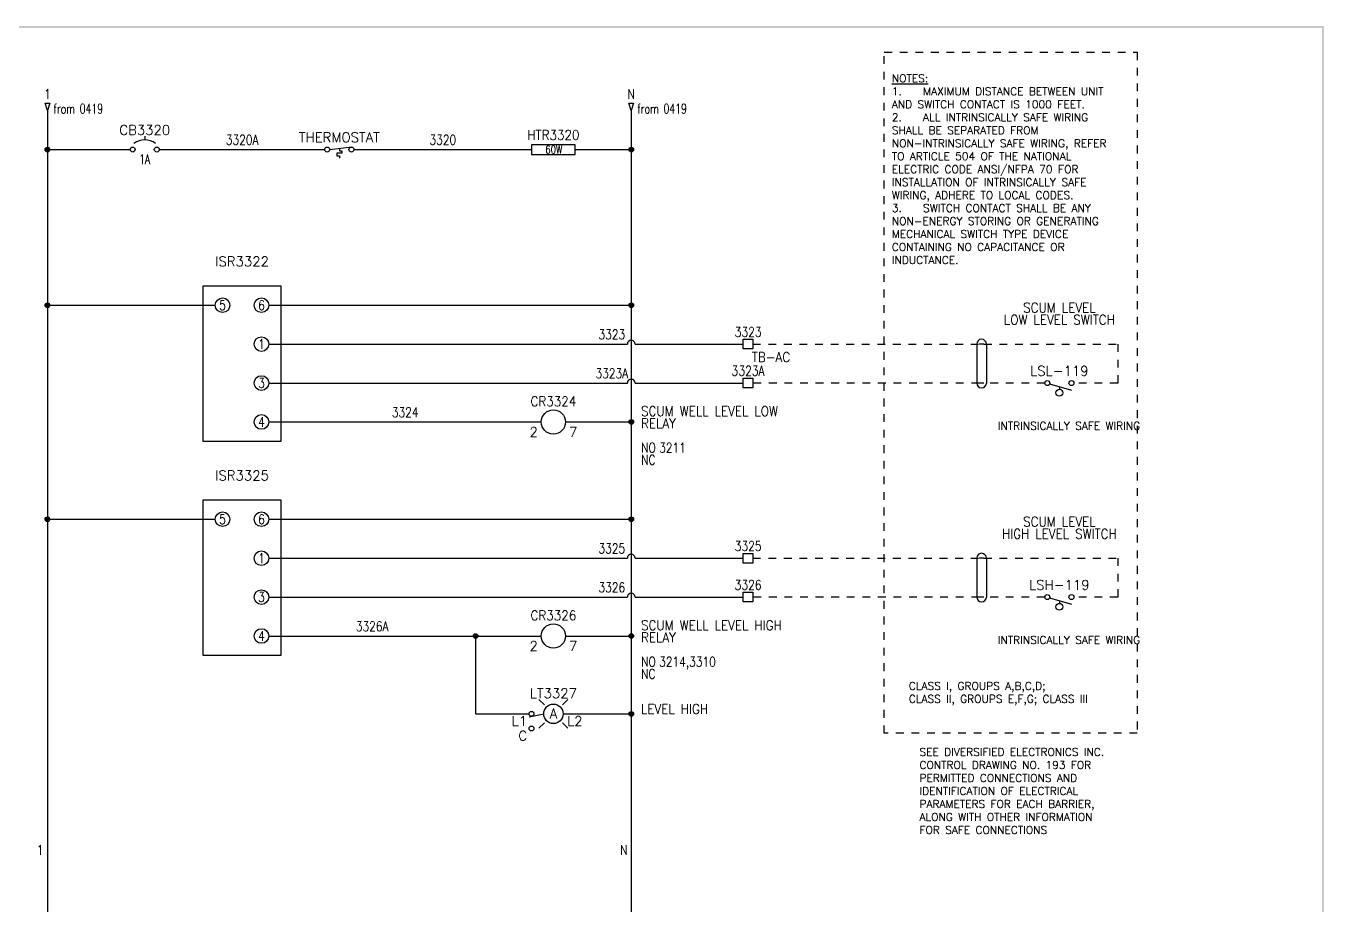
# Model space of a CAD drawing. Header units: inches. Extents: x 0 to 33.9, y 0 to 22.6.
# Drawn here: x 17.22 to 33.9, y 11.29 to 22.59 of the extents above; entities that cross this region are included whole.
import ezdxf
from ezdxf.enums import TextEntityAlignment as Align

# ---------------------------------------------------------------- set-up
doc = ezdxf.new("R2010")
doc.units = ezdxf.units.IN
doc.header["$LTSCALE"] = 0.5
doc.header["$MEASUREMENT"] = 0
doc.linetypes.add('HIDDEN2', pattern=[0.1875, 0.125, -0.0625])
for name, color, linetype in [('DESC', 150, 'Continuous'), ('LINK', 9, 'Continuous'), ('MISC', 7, 'Continuous'), ('SYMS', 7, 'Continuous'), ('TAGFIXED', 7, 'Continuous'), ('TAGS', 150, 'Continuous'), ('TERMS', 123, 'Continuous'), ('WIRENO', 72, 'Continuous'), ('WIREREF', 52, 'Continuous'), ('WIREREF_DEST', 52, 'Continuous'), ('WIRES', 7, 'Continuous'), ('XREF', 7, 'Continuous')]:
    doc.layers.add(name, color=color, linetype=linetype)
doc.styles.get("Standard").update_dxf_attribs({"font": 'romans.shx'})
doc.styles.add('WD', font='romans.shx')

# ---------------------------------------------------------------- blocks, each defined once
blk = doc.blocks.new('S&L Title Block V2')
at = {"color": 2}
for points in [[(0, 22.587), (0.025, 22.562), (33.9, 22.587), (33.875, 22.562)], [(33.9, 22.587), (33.875, 22.562), (33.9, 0.012), (33.875, 0.012)]]:
    blk.add_trace(points, dxfattribs=at)
for tag, height, p in [('TITLE#1', 0.15, (31.11, 1.739)), ('TITLE#2', 0.1, (31.129, 1.58))]:
    blk.add_attdef(tag, text='', height=height).set_placement(p, align=Align.CENTER)
for tag, p, height in [('DRAWNBY', (28.968, 0.735), 0.1), ('SCALE', (30.644, 0.731), 0.1), ('CHKBY', (28.975, 0.429), 0.1), ('DATE', (30.653, 0.449), 0.1), ('SH#', (32.993, 0.197), 0.125)]:
    blk.add_attdef(tag, p, '', height=height)
blk.add_attdef('JOB#', text='', height=0.125).set_placement((32.83, 0.195), align=Align.RIGHT)
at = {"flags": 9}
blk.add_attdef('WD_TB', (0, 0), '', height=0.1, dxfattribs=at)
blk = doc.blocks.new('WDDOT')
for radius in [0.03, 0.0187, 0.00929]:
    blk.add_circle((0, 0), radius)
blk = doc.blocks.new('HRE1HT')
for p, q in [((-0.281, 0.062), (-0.281, -0.062)), ((0.281, 0.062), (-0.281, 0.062)), ((0.281, -0.062), (0.281, 0.062)), ((-0.281, -0.062), (0.281, -0.062))]:
    blk.add_line(p, q)
at = {"style": 'WD'}
for tag, width, p in [('INST', 0.7, (0, 0.464)), ('LOC', 0.7, (0, 0.294)), ('TAG1', 0.9, (0, 0.125)), ('DESC1', 0.9, (0, -0.374)), ('DESC2', 0.9, (0, -0.53))]:
    blk.add_attdef(tag, text='', height=0.125, dxfattribs=dict(at, width=width)).set_placement(p, align=Align.CENTER)
for tag, p, height, flags in [('X4TERM01', (-0.281, 0), 0.0125, 1), ('FAMILY', (0.205, 0.152), 0.01, 9), ('X1TERM02', (0.281, 0), 0.0125, 1)]:
    blk.add_attdef(tag, p, '', height=height, dxfattribs=dict(at, flags=flags))
at = {"style": 'WD', "width": 0.8}
for tag, p in [('RATING1', (0.006, 0)), ('RATING2', (0.006, -0.156))]:
    blk.add_attdef(tag, text='', height=0.1, dxfattribs=at).set_placement(p, align=Align.MIDDLE)
at = {"style": 'WD', "flags": 9}
for tag, p in [('ASSYCODE', (0.219, 0.062)), ('MFG', (0.228, 0.089)), ('CAT', (0.23, 0.108))]:
    blk.add_attdef(tag, text='', height=0.01, dxfattribs=at).set_placement(p, align=Align.CENTER)
at = {"style": 'WD', "flags": 8}
blk.add_attdef('TERM01', text='', height=0.125, dxfattribs=at).set_placement((-0.375, -0.031), align=Align.TOP_RIGHT)
blk.add_attdef('TERM02', text='', height=0.125, dxfattribs=at).set_placement((0.375, -0.031), align=Align.TOP_LEFT)
blk = doc.blocks.new('HA1D2')
blk.add_lwpolyline([(0, 0.094), (0.031, 0.094), (0, 0), (-0.031, 0.094), (0, 0.094)])
at = {"style": 'WD', "width": 0.8, "flags": 8}
blk.add_attdef('WIRENO', text='', height=0.125, dxfattribs=at).set_placement((0, 0.15), align=Align.CENTER)
at = {"style": 'WD', "flags": 1}
for tag, p in [('X8TERM01', (0, 0)), ('SIGCODE', (0.026, 0.066))]:
    blk.add_attdef(tag, p, '', height=0.01, dxfattribs=at)
at = {"style": 'WD', "width": 0.7}
for tag, p in [('XREF', (0.077, -0.037)), ('DESC1', (0.077, -0.206))]:
    blk.add_attdef(tag, p, '', height=0.125, dxfattribs=at)
blk = doc.blocks.new('WD_WNV')
at = {"linetype": 'Continuous', "style": 'WD', "width": 0.8}
blk.add_attdef('WIRENO', text='', height=0.125, dxfattribs=at).set_placement((-0.05, 0), align=Align.MIDDLE_RIGHT)
at = {"style": 'WD', "flags": 1}
for tag, p in [('W01USER', (-0.062, 0.094)), ('W02USER', (-0.062, 0.086)), ('W03USER', (-0.062, 0.078)), ('W04USER', (-0.062, 0.07)), ('W05USER', (-0.062, 0.062)), ('W06USER', (-0.062, 0.055)), ('W07USER', (-0.062, 0.047)), ('W08USER', (-0.062, 0.039)), ('W09USER', (-0.062, 0.031)), ('W10USER', (-0.062, 0.023))]:
    blk.add_attdef(tag, text='', height=0.005, dxfattribs=at).set_placement(p, align=Align.CENTER)
blk = doc.blocks.new('HTS12')
at = {"linetype": 'Continuous'}
blk.add_line((-0.123, 0.002), (0.159, 0.033), dxfattribs=at)
for p, q in [((0, 0.015), (0, -0.017)), ((0.031, -0.048), (-0.031, -0.048)), ((-0.031, -0.048), (-0.031, -0.079)), ((-0.031, -0.079), (0, -0.079)), ((0, -0.017), (0.031, -0.017)), ((0, -0.079), (0, -0.111)), ((0.031, -0.017), (0.031, -0.048))]:
    blk.add_line(p, q)
for centre in [(-0.155, 0), (0.155, 0)]:
    blk.add_circle(centre, 0.0322)
at = {"style": 'WD', "width": 0.7}
for tag, p in [('INST', (0, 0.732)), ('LOC', (0, 0.562)), ('DESC1', (0, 0.406)), ('DESC2', (0, 0.25)), ('XREF', (0, -0.314))]:
    blk.add_attdef(tag, text='', height=0.125, dxfattribs=at).set_placement(p, align=Align.CENTER)
at = {"style": 'WD'}
blk.add_attdef('TAG1', text='', height=0.125, dxfattribs=at).set_placement((0, 0.094), align=Align.CENTER)
for tag, p, height, flags in [('X4TERM01', (-0.188, 0), 0.0125, 1), ('FAMILY', (0.038, 0.037), 0.01, 9), ('CONTACT', (0.038, 0.02), 0.01, 1), ('X1TERM02', (0.188, 0), 0.0125, 1)]:
    blk.add_attdef(tag, p, '', height=height, dxfattribs=dict(at, flags=flags))
for tag, p in [('X2LINK', (0, 0.078)), ('X8LINK', (0, -0.141))]:
    blk.add_attdef(tag, p, '', height=0.01, dxfattribs=at)
at = {"linetype": 'Continuous', "style": 'WD', "flags": 9}
for tag, p in [('CAT', (0.063, -0.007)), ('ASSYCODE', (0.062, -0.047)), ('MFG', (0.063, -0.027))]:
    blk.add_attdef(tag, text='', height=0.01, dxfattribs=at).set_placement(p, align=Align.CENTER)
at = {"linetype": 'Continuous', "style": 'WD', "flags": 8}
blk.add_attdef('TERM01', text='', height=0.125, dxfattribs=at).set_placement((-0.25, -0.016), align=Align.TOP_RIGHT)
blk.add_attdef('TERM02', text='', height=0.125, dxfattribs=at).set_placement((0.25, -0.016), align=Align.TOP_LEFT)
at = {"style": 'WD', "width": 0.7}
for tag, p in [('RATING1', (0.275, -0.299)), ('WDTAGALT', (0.281, -0.466))]:
    blk.add_attdef(tag, p, '', height=0.125, dxfattribs=at)
blk = doc.blocks.new('WD_WNH')
at = {"linetype": 'Continuous', "style": 'WD', "width": 0.8}
blk.add_attdef('WIRENO', text='', height=0.125, dxfattribs=at).set_placement((0, 0.062), align=Align.CENTER)
at = {"style": 'WD', "flags": 1}
for tag, p in [('W01USER', (0, 0.078)), ('W02USER', (0, 0.07)), ('W03USER', (0, 0.062)), ('W04USER', (0, 0.055)), ('W05USER', (0, 0.047)), ('W06USER', (0, 0.039)), ('W07USER', (0, 0.031)), ('W08USER', (0, 0.023)), ('W09USER', (0, 0.016)), ('W10USER', (0, 0.008))]:
    blk.add_attdef(tag, text='', height=0.005, dxfattribs=at).set_placement(p, align=Align.CENTER)
blk = doc.blocks.new('HCB1')
blk.add_line((0, 0.173), (0, 0.126))
for centre in [(-0.155, 0), (0.155, 0)]:
    blk.add_circle(centre, 0.0322)
blk.add_arc((0, -0.109), 0.234, 53.1301, 126.8699)
at = {"style": 'WD', "width": 0.7}
for tag, p in [('INST', (0, 0.826)), ('LOC', (0, 0.656)), ('DESC1', (0, 0.5)), ('DESC2', (0, 0.344)), ('RATING1', (0, -0.188)), ('XREF', (0, -0.344))]:
    blk.add_attdef(tag, text='', height=0.125, dxfattribs=at).set_placement(p, align=Align.CENTER)
at = {"style": 'WD'}
blk.add_attdef('TAG1', text='', height=0.125, dxfattribs=at).set_placement((0, 0.188), align=Align.CENTER)
for tag, p in [('X2LINK', (0, 0.219)), ('X8LINK', (0, 0))]:
    blk.add_attdef(tag, p, '', height=0.01, dxfattribs=at)
for tag, p, height, flags in [('X4TERM01', (-0.188, 0), 0.0125, 1), ('X1TERM02', (0.188, 0), 0.0125, 1), ('FAMILY', (0.205, 0.152), 0.01, 9), ('CONTACT', (0.205, 0.133), 0.01, 9)]:
    blk.add_attdef(tag, p, '', height=height, dxfattribs=dict(at, flags=flags))
at = {"linetype": 'Continuous', "style": 'WD', "flags": 9}
for tag, p in [('ASSYCODE', (0.219, 0.062)), ('MFG', (0.228, 0.089)), ('CAT', (0.23, 0.108))]:
    blk.add_attdef(tag, text='', height=0.01, dxfattribs=at).set_placement(p, align=Align.CENTER)
at = {"linetype": 'Continuous', "style": 'WD', "flags": 8}
blk.add_attdef('TERM01', text='', height=0.125, dxfattribs=at).set_placement((-0.25, -0.031), align=Align.TOP_RIGHT)
blk.add_attdef('TERM02', text='', height=0.125, dxfattribs=at).set_placement((0.25, -0.031), align=Align.TOP_LEFT)
blk = doc.blocks.new('HT0W01')
for p, q in [((-0.062, 0.062), (0.062, 0.062)), ((-0.062, -0.062), (-0.062, 0.062)), ((0.062, 0.062), (0.062, -0.062)), ((0.062, -0.062), (-0.062, -0.062))]:
    blk.add_line(p, q)
at = {"style": 'WD'}
for tag, p, width in [('INST', (0.062, 0.42), 0.7), ('LOC', (0.062, 0.25), 0.7), ('DESC1', (0.05, -0.385), 0.8)]:
    blk.add_attdef(tag, p, '', height=0.125, dxfattribs=dict(at, width=width))
at = {"linetype": 'Continuous', "style": 'WD', "width": 0.8, "flags": 8}
blk.add_attdef('WIRENO', text='', height=0.125, dxfattribs=at).set_placement((0, 0.094), align=Align.CENTER)
at = {"style": 'WD', "flags": 1}
for tag, p, height in [('X4TERM01', (-0.062, 0), 0.0125), ('X4TERMDESC01', (-0.055, -0.023), 0.025), ('X2TERMDESC01', (-0.006, 0.029), 0.025), ('STRIPSEQ', (0, 0), 0.00125), ('X2TERM01', (0, 0.062), 0.0125), ('X1TERMDESC01', (0.039, 0.007), 0.025), ('X1TERM01', (0.062, 0), 0.0125), ('LINKTERM', (0, -0.002), 0.00125), ('X8TERM01', (0, -0.062), 0.0125), ('X8TERMDESC01', (0, -0.054), 0.025)]:
    blk.add_attdef(tag, p, '', height=height, dxfattribs=at)
at = {"linetype": 'Continuous', "style": 'WD'}
for tag, p, height, width, flags in [('TAGSTRIP', (0.05, -0.229), 0.125, 0.9, 8), ('CAT', (0.213, -0.406), 0.109, 0.8, 1), ('DESC2', (0.05, -0.541), 0.125, 0.8, 8), ('DESC3', (0.05, -0.698), 0.125, 0.8, 8)]:
    blk.add_attdef(tag, p, '', height=height, dxfattribs=dict(at, width=width, flags=flags))
at = {"linetype": 'Continuous', "style": 'WD', "width": 0.8, "flags": 1}
blk.add_attdef('MFG', text='', height=0.109, dxfattribs=at).set_placement((0.088, -0.406), align=Align.RIGHT)
at = {"style": 'WD', "width": 0.7, "flags": 1}
blk.add_attdef('ASSYCODE', (0.062, -0.281), '', height=0.01, dxfattribs=at)
blk = doc.blocks.new('HCR1')
blk.add_circle((0, 0), 0.156)
at = {"style": 'WD'}
for tag, width, p in [('INST', 0.7, (0.006, 0.528)), ('LOC', 0.7, (0.006, 0.359)), ('TAG1', 0.9, (0, 0.202))]:
    blk.add_attdef(tag, text='', height=0.125, dxfattribs=dict(at, width=width)).set_placement(p, align=Align.CENTER)
at = {"style": 'WD', "flags": 9}
blk.add_attdef('FAMILY', text='', height=0.01, dxfattribs=at).set_placement((-0.005, 0.17), align=Align.CENTER)
at = {"style": 'WD'}
for tag, p, width in [('DESC1', (1.126, 0.076), 0.9), ('DESC2', (1.126, -0.081), 0.9), ('DESC3', (1.126, -0.237), 0.9), ('XREFNO', (1.359, -0.393), 0.8), ('XREFNC', (1.359, -0.549), 0.8)]:
    blk.add_attdef(tag, p, '', height=0.125, dxfattribs=dict(at, width=width))
at = {"style": 'WD', "flags": 1}
for tag, p in [('X4TERM01', (-0.156, 0)), ('X1TERM02', (0.156, 0))]:
    blk.add_attdef(tag, p, '', height=0.0125, dxfattribs=at)
at = {"linetype": 'Continuous', "style": 'WD', "flags": 9}
blk.add_attdef('ASSYCODE', text='', height=0.01, dxfattribs=at).set_placement((0, 0.125), align=Align.CENTER)
at = {"linetype": 'Continuous', "style": 'WD', "flags": 1}
for tag, p in [('MFG', (0, 0.14)), ('CAT', (0, 0.159))]:
    blk.add_attdef(tag, text='', height=0.01, dxfattribs=at).set_placement(p, align=Align.MIDDLE)
at = {"linetype": 'Continuous', "style": 'WD'}
blk.add_attdef('TERM01', text='', height=0.125, dxfattribs=at).set_placement((-0.2, -0.066), align=Align.TOP_RIGHT)
blk.add_attdef('TERM02', text='', height=0.125, dxfattribs=at).set_placement((0.2, -0.066), align=Align.TOP_LEFT)
at = {"style": 'WD', "width": 0.8, "flags": 8}
for tag, p in [('NO', (1.126, -0.393)), ('NC', (1.126, -0.549))]:
    blk.add_attdef(tag, p, '', height=0.125, dxfattribs=at)
blk = doc.blocks.new('HLT1AP')
for p, q in [((-0.115, 0.115), (-0.186, 0.186)), ((0.115, 0.115), (0.186, 0.186)), ((-0.125, -0.003), (-0.31, -0.043)), ((-0.115, -0.115), (-0.186, -0.186)), ((0.115, -0.115), (0.186, -0.186))]:
    blk.add_line(p, q)
for centre, radius in [((-0.281, 0), 0.0312), ((0, 0), 0.125), ((-0.281, -0.188), 0.0312)]:
    blk.add_circle(centre, radius)
at = {"style": 'WD', "width": 0.7}
for tag, p in [('INST', (0.006, 0.528)), ('LOC', (0.006, 0.359))]:
    blk.add_attdef(tag, text='', height=0.125, dxfattribs=at).set_placement(p, align=Align.CENTER)
at = {"style": 'WD'}
for tag, p in [('TAG1', (0, 0.202)), ('COLOR', (0, -0.058))]:
    blk.add_attdef(tag, text='', height=0.125, dxfattribs=at).set_placement(p, align=Align.CENTER)
at = {"style": 'WD', "flags": 9}
blk.add_attdef('FAMILY', text='', height=0.01, dxfattribs=at).set_placement((-0.005, 0.161), align=Align.CENTER)
at = {"style": 'WD', "flags": 1}
for tag, p in [('X4TERM01', (-0.312, 0)), ('X1TERM02', (0.125, 0)), ('X4TERM03', (-0.312, -0.188))]:
    blk.add_attdef(tag, p, '', height=0.0125, dxfattribs=at)
at = {"linetype": 'Continuous', "style": 'WD', "flags": 9}
blk.add_attdef('ASSYCODE', text='', height=0.01, dxfattribs=at).set_placement((0.001, 0.1), align=Align.CENTER)
at = {"linetype": 'Continuous', "style": 'WD', "flags": 1}
for tag, p in [('MFG', (0, 0.121)), ('CAT', (0, 0.14))]:
    blk.add_attdef(tag, text='', height=0.01, dxfattribs=at).set_placement(p, align=Align.MIDDLE)
at = {"style": 'WD'}
for tag, p, width in [('DESC1', (1.125, 0), 0.9), ('WDTAGALT', (1.125, -0.312), 0.7)]:
    blk.add_attdef(tag, p, '', height=0.125, dxfattribs=dict(at, width=width))
at = {"linetype": 'Continuous', "style": 'WD', "flags": 8}
for tag, p in [('TERM01', (-0.338, -0.031)), ('TERM03', (-0.338, -0.219))]:
    blk.add_attdef(tag, text='', height=0.125, dxfattribs=at).set_placement(p, align=Align.TOP_RIGHT)
blk.add_attdef('TERM02', text='', height=0.125, dxfattribs=at).set_placement((0.175, -0.031), align=Align.TOP_LEFT)
at = {"style": 'WD', "width": 0.9}
blk.add_attdef('DESC2', text='', height=0.125, dxfattribs=at).set_placement((1.125, -0.031), align=Align.TOP_LEFT)
blk = doc.blocks.new('HDV1_ISO-120-AFN')
blk.add_lwpolyline([(-0.25, 0.25), (0.75, 0.25), (0.75, -1.75), (-0.25, -1.75)], close=True)
for centre in [(0, 0), (0.5, 0), (0.5, -0.5), (0.5, -1), (0.5, -1.5)]:
    blk.add_circle(centre, 0.0938)
at = {"style": 'WD', "width": 0.7}
for tag, p in [('DESC1', (0.25, 1.25)), ('DESC2', (0.25, 1)), ('DESC3', (0.25, 0.75)), ('XREF', (0.25, -1.75)), ('INST', (0.25, -2)), ('LOC', (0.25, -2.25))]:
    blk.add_attdef(tag, text='', height=0.125, dxfattribs=at).set_placement(p, align=Align.CENTER)
at = {"style": 'WD'}
blk.add_attdef('TAG1', text='', height=0.125, dxfattribs=at).set_placement((0.25, 0.5), align=Align.CENTER)
at = {"style": 'WD', "width": 0.8}
for tag, p in [('TERM01', (0, 0)), ('TERM02', (0.5, 0)), ('X4TERMDESC01', (0.301, -0.162)), ('X1TERMDESC02', (0.815, -0.162)), ('TERM03', (0.5, -0.5)), ('X1TERMDESC03', (0.815, -0.662)), ('TERM04', (0.5, -1)), ('X1TERMDESC04', (0.818, -1.162)), ('TERM05', (0.5, -1.5)), ('X1TERMDESC05', (0.815, -1.662))]:
    blk.add_attdef(tag, text='', height=0.125, dxfattribs=at).set_placement(p, align=Align.MIDDLE)
at = {"style": 'WD'}
for tag, p, flags in [('X4TERM01', (-0.094, 0), 1), ('X1TERM02', (0.594, 0), 1), ('X1TERM03', (0.594, -0.5), 1), ('FAMILY', (0.25, -1), 9), ('X1TERM04', (0.594, -1), 1), ('X1TERM05', (0.594, -1.5), 1)]:
    blk.add_attdef(tag, p, '', height=0.01, dxfattribs=dict(at, flags=flags))
at = {"style": 'WD', "flags": 9}
for tag, p in [('CAT', (0.25, -0.25)), ('MFG', (0.25, -0.5)), ('ASSYCODE', (0.25, -0.75))]:
    blk.add_attdef(tag, text='', height=0.01, dxfattribs=at).set_placement(p, align=Align.CENTER)
blk = doc.blocks.new('HFL11')
at = {"linetype": 'Continuous'}
blk.add_line((-0.125, -0.01), (0.157, -0.091), dxfattribs=at)
blk.add_line((0, -0.046), (0, -0.08))
for centre, radius in [((-0.155, 0), 0.0322), ((0.155, 0), 0.0322), ((0, -0.125), 0.0442)]:
    blk.add_circle(centre, radius)
at = {"style": 'WD', "width": 0.7}
for tag, p in [('INST', (0, 0.732)), ('LOC', (0, 0.562)), ('DESC1', (0, 0.406)), ('DESC2', (0, 0.25)), ('XREF', (0, -0.332)), ('WDTAGALT', (0, -0.5))]:
    blk.add_attdef(tag, text='', height=0.125, dxfattribs=at).set_placement(p, align=Align.CENTER)
at = {"style": 'WD'}
blk.add_attdef('TAG1', text='', height=0.125, dxfattribs=at).set_placement((0, 0.094), align=Align.CENTER)
for tag, p, height, flags in [('X4TERM01', (-0.188, 0), 0.0125, 1), ('FAMILY', (0.038, 0.037), 0.01, 9), ('CONTACT', (0.038, 0.02), 0.01, 1), ('X1TERM02', (0.188, 0), 0.0125, 1)]:
    blk.add_attdef(tag, p, '', height=height, dxfattribs=dict(at, flags=flags))
for tag, p in [('X2LINK', (0, 0.031)), ('X8LINK', (0, -0.219))]:
    blk.add_attdef(tag, p, '', height=0.01, dxfattribs=at)
at = {"linetype": 'Continuous', "style": 'WD', "flags": 9}
for tag, p in [('CAT', (0.063, -0.007)), ('ASSYCODE', (0.063, -0.049)), ('MFG', (0.063, -0.027))]:
    blk.add_attdef(tag, text='', height=0.01, dxfattribs=at).set_placement(p, align=Align.CENTER)
at = {"linetype": 'Continuous', "style": 'WD', "flags": 8}
blk.add_attdef('TERM01', text='', height=0.125, dxfattribs=at).set_placement((-0.25, -0.031), align=Align.TOP_RIGHT)
blk.add_attdef('TERM02', text='', height=0.125, dxfattribs=at).set_placement((0.25, -0.031), align=Align.TOP_LEFT)
at = {"style": 'WD', "width": 0.7}
blk.add_attdef('RATING1', (0.249, -0.306), '', height=0.125, dxfattribs=at)
blk = doc.blocks.new('HW01_1')
blk.add_line((0.031, 0), (-0.031, 0))
blk.add_arc((0, 0), 0.0625, 360, 180)
at = {"style": 'WD', "width": 0.7, "flags": 1}
for tag, p in [('INST', (0, 0.396)), ('LOC', (0, 0.227))]:
    blk.add_attdef(tag, text='', height=0.125, dxfattribs=at).set_placement(p, align=Align.CENTER)
at = {"style": 'WD', "width": 0.8}
blk.add_attdef('TAG1', text='', height=0.125, dxfattribs=at).set_placement((-0.031, 0.062), align=Align.RIGHT)
at = {"style": 'WD', "width": 0.7, "flags": 1}
for tag, p in [('X2TERMDESC02', (0.016, 0.109)), ('XREF', (0.078, -0.3)), ('DESC1', (0.078, -0.459)), ('DESC2', (0.078, -0.621))]:
    blk.add_attdef(tag, p, '', height=0.125, dxfattribs=at)
at = {"style": 'WD', "width": 0.8}
blk.add_attdef('RATING1', (0.094, 0.062), '', height=0.125, dxfattribs=at)
at = {"style": 'WD'}
for tag, p in [('X8LINKL', (-0.062, 0)), ('X8LINKR', (0.062, 0))]:
    blk.add_attdef(tag, p, '', height=0.01, dxfattribs=at)
at = {"style": 'WD', "flags": 1}
for tag, p, height in [('X4TERM01', (-0.031, 0), 0.0125), ('X2TERM02', (0, 0.062), 0.0125), ('X1TERM01', (0.031, 0), 0.0125), ('WD_NOTJUMPERED', (0.097, 0.062), 0.01)]:
    blk.add_attdef(tag, p, '', height=height, dxfattribs=at)
at = {"linetype": 'Continuous', "style": 'WD', "flags": 9}
blk.add_attdef('ASSYCODE', text='', height=0.01, dxfattribs=at).set_placement((0.029, 0.042), align=Align.CENTER)
at = {"style": 'WD', "flags": 9}
blk.add_attdef('FAMILY', text='', height=0.01, dxfattribs=at).set_placement((0.023, 0.118), align=Align.CENTER)
at = {"style": 'WD', "width": 0.8, "flags": 1}
blk.add_attdef('MFG', text='', height=0.0938, dxfattribs=at).set_placement((-0.125, -0.031), align=Align.TOP_RIGHT)
blk.add_attdef('CAT', text='', height=0.0938, dxfattribs=at).set_placement((0.031, -0.031), align=Align.TOP_LEFT)
blk = doc.blocks.new('HW02_1')
blk.add_line((0.031, 0), (-0.031, 0))
blk.add_arc((0, 0), 0.0625, 180, 0)
at = {"style": 'WD', "width": 0.7, "flags": 1}
for tag, p in [('INST', (0, 0.349)), ('LOC', (0, 0.18))]:
    blk.add_attdef(tag, text='', height=0.125, dxfattribs=at).set_placement(p, align=Align.CENTER)
at = {"style": 'WD', "width": 0.8}
blk.add_attdef('TAG2', text='', height=0.125, dxfattribs=at).set_placement((-0.031, 0.031), align=Align.RIGHT)
at = {"style": 'WD'}
for tag, p in [('X2LINKL', (-0.063, 0)), ('X2LINKR', (0.062, 0))]:
    blk.add_attdef(tag, p, '', height=0.01, dxfattribs=at)
at = {"style": 'WD', "flags": 1}
for tag, p, height in [('X4TERM01', (-0.031, 0), 0.0125), ('X1TERM01', (0.031, 0), 0.0125), ('X8TERM02', (0, -0.063), 0.0125), ('WD_NOTJUMPERED', (0.097, -0.063), 0.01)]:
    blk.add_attdef(tag, p, '', height=height, dxfattribs=at)
at = {"style": 'WD', "flags": 9}
blk.add_attdef('FAMILY', text='', height=0.01, dxfattribs=at).set_placement((0.023, 0.118), align=Align.CENTER)
at = {"style": 'WD'}
for tag, p, width in [('RATING1', (0.094, 0.031), 0.8), ('X8TERMDESC02', (0.016, -0.204), 0.7)]:
    blk.add_attdef(tag, p, '', height=0.125, dxfattribs=dict(at, width=width))
at = {"style": 'WD', "width": 0.7, "flags": 1}
for tag, p in [('XREF', (0.016, -0.363)), ('DESC1', (0.016, -0.521)), ('DESC2', (0.016, -0.684))]:
    blk.add_attdef(tag, p, '', height=0.125, dxfattribs=at)

msp = doc.modelspace()

# ---------------------------------------------------------------- linework, layer by layer
at = {"linetype": 'HIDDEN2'}
msp.add_lwpolyline([(28.25, 22.25), (31.5, 22.25), (31.5, 13.5), (28.25, 13.5)], close=True, dxfattribs=at)
at = {"layer": 'LINK'}
for points in [[(29.438, 18.5), (29.438, 18)], [(29.562, 18.5), (29.562, 18)], [(29.438, 15.75), (29.438, 15.25)], [(29.562, 15.75), (29.562, 15.25)]]:
    msp.add_lwpolyline(points, dxfattribs=at)
at = {"layer": 'WIRES'}
for p, q in [((17.5, 21.5), (17.5, 2.5)), ((25, 21.5), (25, 2.5)), ((17.5, 21), (18.562, 21)), ((18.938, 21), (21.062, 21)), ((21.438, 21), (23.719, 21)), ((24.281, 21), (25, 21)), ((17.5, 19), (19.656, 19)), ((20.344, 19), (25, 19)), ((20.344, 18.5), (24.95, 18.5)), ((25.05, 18.5), (26.438, 18.5)), ((20.344, 18), (24.95, 18)), ((25.05, 18), (26.438, 18)), ((20.344, 17.5), (23.844, 17.5)), ((24.156, 17.5), (25, 17.5)), ((17.5, 16.25), (19.656, 16.25)), ((20.344, 16.25), (25, 16.25)), ((20.344, 15.75), (24.95, 15.75)), ((25.05, 15.75), (26.438, 15.75)), ((20.344, 15.25), (24.95, 15.25)), ((25.05, 15.25), (26.438, 15.25)), ((20.344, 14.75), (23, 14.75)), ((23, 14.75), (23.844, 14.75)), ((23, 14.75), (23, 13.75)), ((24.156, 14.75), (25, 14.75)), ((23, 13.75), (23.688, 13.75)), ((24.125, 13.75), (25, 13.75))]:
    msp.add_line(p, q, dxfattribs=at)
at = {"layer": 'WIRES', "linetype": 'HIDDEN2'}
for p, q in [((26.562, 18.5), (29.469, 18.5)), ((29.531, 18.5), (31.25, 18.5)), ((31.25, 18.5), (31.25, 18)), ((29.469, 18), (26.562, 18)), ((30.312, 18), (29.531, 18)), ((31.25, 18), (30.688, 18)), ((26.562, 15.75), (29.469, 15.75)), ((29.531, 15.75), (31.25, 15.75)), ((31.25, 15.75), (31.25, 15.25)), ((29.469, 15.25), (26.562, 15.25)), ((30.312, 15.25), (29.531, 15.25)), ((31.25, 15.25), (30.688, 15.25))]:
    msp.add_line(p, q, dxfattribs=at)
at = {"layer": 'WIRES'}
for centre in [(25, 18.5), (25, 18), (25, 15.75), (25, 15.25)]:
    msp.add_arc(centre, 0.05, 0, 180, dxfattribs=at)

# ---------------------------------------------------------------- block references
msp.add_blockref('S&L Title Block V2', (0, 0))
at = {"layer": 'SYMS'}
ref = msp.add_blockref('HA1D2', (17.5, 21.5), dxfattribs=at)
ref.add_attrib('WIRENO', '1', dxfattribs={"layer": 'WIREREF_DEST', "height": 0.125, "style": 'WD', "width": 0.8, "flags": 8}).set_placement((17.5, 21.65), align=Align.CENTER)
ref.add_attrib('XREF', 'from 0419', (17.577, 21.463), dxfattribs={"layer": 'XREF', "height": 0.125, "style": 'WD', "width": 0.7})
ref = msp.add_blockref('HA1D2', (25, 21.5), dxfattribs=at)
ref.add_attrib('WIRENO', 'N', dxfattribs={"layer": 'WIREREF_DEST', "height": 0.125, "style": 'WD', "width": 0.8, "flags": 8}).set_placement((25, 21.65), align=Align.CENTER)
ref.add_attrib('XREF', 'from 0419', (25.077, 21.463), dxfattribs={"layer": 'XREF', "height": 0.125, "style": 'WD', "width": 0.7})
ref = msp.add_blockref('HCB1', (18.75, 21), dxfattribs=at)
ref.add_attrib('RATING1', '1A', dxfattribs={"layer": 'MISC', "height": 0.125, "style": 'WD', "width": 0.7}).set_placement((18.75, 20.812), align=Align.CENTER)
ref.add_attrib('TAG1', 'CB3320', dxfattribs={"layer": 'TAGS', "height": 0.125, "style": 'WD'}).set_placement((18.75, 21.188), align=Align.CENTER)
ref = msp.add_blockref('HTS12', (21.25, 21), dxfattribs=at)
ref.add_attrib('TAG1F', 'THERMOSTAT', dxfattribs={"layer": 'TAGFIXED', "height": 0.125, "style": 'WD'}).set_placement((21.25, 21.094), align=Align.CENTER)
ref = msp.add_blockref('HRE1HT', (24, 21), dxfattribs=at)
ref.add_attrib('RATING1', '60W', dxfattribs={"layer": 'MISC', "height": 0.1, "style": 'WD', "width": 0.8}).set_placement((24.006, 21), align=Align.MIDDLE)
ref.add_attrib('TAG1', 'HTR3320', dxfattribs={"layer": 'TAGS', "height": 0.125, "style": 'WD', "width": 0.9}).set_placement((24, 21.125), align=Align.CENTER)
for name, p in [('WDDOT', (17.5, 21)), ('WDDOT', (25, 21)), ('WDDOT', (17.5, 19)), ('WDDOT', (25, 19)), ('HW01_1', (29.5, 18.5)), ('HW02_1', (29.5, 18)), ('WDDOT', (25, 17.5)), ('WDDOT', (25, 16.25)), ('HW01_1', (29.5, 15.75)), ('HW02_1', (29.5, 15.25)), ('WDDOT', (23, 14.75)), ('WDDOT', (25, 14.75)), ('WDDOT', (25, 13.75))]:
    msp.add_blockref(name, p, dxfattribs=at)
ref = msp.add_blockref('HDV1_ISO-120-AFN', (19.75, 19), dxfattribs=at)
ref.add_attrib('TAG1', 'ISR3322', dxfattribs={"layer": 'TAGS', "height": 0.125, "style": 'WD'}).set_placement((20, 19.5), align=Align.CENTER)
ref.add_attrib('TERM01', '5', dxfattribs={"layer": 'TERMS', "height": 0.125, "style": 'WD', "width": 0.8}).set_placement((19.75, 19), align=Align.MIDDLE)
ref.add_attrib('TERM02', '6', dxfattribs={"layer": 'TERMS', "height": 0.125, "style": 'WD', "width": 0.8}).set_placement((20.25, 19), align=Align.MIDDLE)
ref.add_attrib('TERM03', '1', dxfattribs={"layer": 'TERMS', "height": 0.125, "style": 'WD', "width": 0.8}).set_placement((20.25, 18.5), align=Align.MIDDLE)
ref.add_attrib('TERM04', '3', dxfattribs={"layer": 'TERMS', "height": 0.125, "style": 'WD', "width": 0.8}).set_placement((20.25, 18), align=Align.MIDDLE)
ref.add_attrib('TERM05', '4', dxfattribs={"layer": 'TERMS', "height": 0.125, "style": 'WD', "width": 0.8}).set_placement((20.25, 17.5), align=Align.MIDDLE)
ref = msp.add_blockref('HFL11', (30.5, 18), dxfattribs=at)
ref.add_attrib('DESC2', 'LOW LEVEL SWITCH', dxfattribs={"layer": 'DESC', "height": 0.125, "style": 'WD', "width": 0.9}).set_placement((30.5, 18.75), align=Align.CENTER)
ref.add_attrib('DESC1', 'SCUM LEVEL', dxfattribs={"layer": 'DESC', "height": 0.125, "style": 'WD', "width": 0.9}).set_placement((30.5, 18.906), align=Align.CENTER)
ref.add_attrib('TAG1F', 'LSL-119', dxfattribs={"layer": 'TAGFIXED', "height": 0.125, "style": 'WD'}).set_placement((30.5, 18.094), align=Align.CENTER)
ref = msp.add_blockref('WD_WNH', (24.75, 18.5), dxfattribs=at)
ref.add_attrib('WIRENO', '3323', dxfattribs={"layer": 'WIRENO', "linetype": 'Continuous', "height": 0.125, "style": 'WD', "width": 0.8}).set_placement((24.75, 18.562), align=Align.CENTER)
ref = msp.add_blockref('HT0W01', (26.5, 18.5), dxfattribs=at)
ref.add_attrib('WIRENO', '3323', dxfattribs={"layer": 'WIREREF', "linetype": 'Continuous', "height": 0.125, "style": 'WD', "width": 0.8, "flags": 8}).set_placement((26.5, 18.594), align=Align.CENTER)
ref.add_attrib('TAGSTRIP', 'TB-AC', (26.55, 18.271), dxfattribs={"layer": 'TAGS', "linetype": 'Continuous', "height": 0.125, "style": 'WD', "width": 0.9, "flags": 8})
ref = msp.add_blockref('WD_WNH', (24.75, 18), dxfattribs=at)
ref.add_attrib('WIRENO', '3323A', dxfattribs={"layer": 'WIRENO', "linetype": 'Continuous', "height": 0.125, "style": 'WD', "width": 0.8}).set_placement((24.75, 18.062), align=Align.CENTER)
ref = msp.add_blockref('HT0W01', (26.5, 18), dxfattribs=at)
ref.add_attrib('WIRENO', '3323A', dxfattribs={"layer": 'WIREREF', "linetype": 'Continuous', "height": 0.125, "style": 'WD', "width": 0.8, "flags": 8}).set_placement((26.5, 18.094), align=Align.CENTER)
ref = msp.add_blockref('WD_WNH', (22.094, 17.5), dxfattribs=at)
ref.add_attrib('WIRENO', '3324', dxfattribs={"layer": 'WIRENO', "linetype": 'Continuous', "height": 0.125, "style": 'WD', "width": 0.8}).set_placement((22.094, 17.562), align=Align.CENTER)
ref = msp.add_blockref('HCR1', (24, 17.5), dxfattribs=at)
ref.add_attrib('NC', 'NC', (25.126, 16.951), dxfattribs={"layer": 'MISC', "height": 0.125, "style": 'WD', "width": 0.8, "flags": 8})
ref.add_attrib('NO', 'NO', (25.126, 17.107), dxfattribs={"layer": 'MISC', "height": 0.125, "style": 'WD', "width": 0.8, "flags": 8})
ref.add_attrib('TERM02', '7', dxfattribs={"layer": 'TERMS', "linetype": 'Continuous', "height": 0.125, "style": 'WD'}).set_placement((24.2, 17.434), align=Align.TOP_LEFT)
ref.add_attrib('TERM01', '2', dxfattribs={"layer": 'TERMS', "linetype": 'Continuous', "height": 0.125, "style": 'WD'}).set_placement((23.8, 17.434), align=Align.TOP_RIGHT)
ref.add_attrib('XREFNO', '3211', (25.359, 17.107), dxfattribs={"layer": 'XREF', "height": 0.125, "style": 'WD', "width": 0.8})
ref.add_attrib('DESC2', 'RELAY', (25.126, 17.419), dxfattribs={"layer": 'DESC', "height": 0.125, "style": 'WD', "width": 0.9})
ref.add_attrib('DESC1', 'SCUM WELL LEVEL LOW', (25.126, 17.576), dxfattribs={"layer": 'DESC', "height": 0.125, "style": 'WD', "width": 0.9})
ref.add_attrib('TAG1', 'CR3324', dxfattribs={"layer": 'TAGS', "height": 0.125, "style": 'WD', "width": 0.9}).set_placement((24, 17.702), align=Align.CENTER)
ref = msp.add_blockref('HDV1_ISO-120-AFN', (19.75, 16.25), dxfattribs=at)
ref.add_attrib('TAG1', 'ISR3325', dxfattribs={"layer": 'TAGS', "height": 0.125, "style": 'WD'}).set_placement((20, 16.75), align=Align.CENTER)
ref.add_attrib('TERM01', '5', dxfattribs={"layer": 'TERMS', "height": 0.125, "style": 'WD', "width": 0.8}).set_placement((19.75, 16.25), align=Align.MIDDLE)
ref.add_attrib('TERM02', '6', dxfattribs={"layer": 'TERMS', "height": 0.125, "style": 'WD', "width": 0.8}).set_placement((20.25, 16.25), align=Align.MIDDLE)
ref.add_attrib('TERM03', '1', dxfattribs={"layer": 'TERMS', "height": 0.125, "style": 'WD', "width": 0.8}).set_placement((20.25, 15.75), align=Align.MIDDLE)
ref.add_attrib('TERM04', '3', dxfattribs={"layer": 'TERMS', "height": 0.125, "style": 'WD', "width": 0.8}).set_placement((20.25, 15.25), align=Align.MIDDLE)
ref.add_attrib('TERM05', '4', dxfattribs={"layer": 'TERMS', "height": 0.125, "style": 'WD', "width": 0.8}).set_placement((20.25, 14.75), align=Align.MIDDLE)
at = {"layer": 'SYMS', "linetype": 'HIDDEN2'}
msp.add_blockref('WDDOT', (17.5, 16.25), dxfattribs=at)
at = {"layer": 'SYMS'}
ref = msp.add_blockref('HFL11', (30.5, 15.25), dxfattribs=at)
ref.add_attrib('DESC2', 'HIGH LEVEL SWITCH', dxfattribs={"layer": 'DESC', "height": 0.125, "style": 'WD', "width": 0.9}).set_placement((30.5, 16), align=Align.CENTER)
ref.add_attrib('DESC1', 'SCUM LEVEL', dxfattribs={"layer": 'DESC', "height": 0.125, "style": 'WD', "width": 0.9}).set_placement((30.5, 16.156), align=Align.CENTER)
ref.add_attrib('TAG1F', 'LSH-119', dxfattribs={"layer": 'TAGFIXED', "height": 0.125, "style": 'WD'}).set_placement((30.5, 15.344), align=Align.CENTER)
ref = msp.add_blockref('WD_WNH', (24.75, 15.75), dxfattribs=at)
ref.add_attrib('WIRENO', '3325', dxfattribs={"layer": 'WIRENO', "linetype": 'Continuous', "height": 0.125, "style": 'WD', "width": 0.8}).set_placement((24.75, 15.812), align=Align.CENTER)
ref = msp.add_blockref('HT0W01', (26.5, 15.75), dxfattribs=at)
ref.add_attrib('WIRENO', '3325', dxfattribs={"layer": 'WIREREF', "linetype": 'Continuous', "height": 0.125, "style": 'WD', "width": 0.8, "flags": 8}).set_placement((26.5, 15.844), align=Align.CENTER)
ref = msp.add_blockref('WD_WNH', (24.75, 15.25), dxfattribs=at)
ref.add_attrib('WIRENO', '3326', dxfattribs={"layer": 'WIRENO', "linetype": 'Continuous', "height": 0.125, "style": 'WD', "width": 0.8}).set_placement((24.75, 15.312), align=Align.CENTER)
ref = msp.add_blockref('HT0W01', (26.5, 15.25), dxfattribs=at)
ref.add_attrib('WIRENO', '3326', dxfattribs={"layer": 'WIREREF', "linetype": 'Continuous', "height": 0.125, "style": 'WD', "width": 0.8, "flags": 8}).set_placement((26.5, 15.344), align=Align.CENTER)
ref = msp.add_blockref('HCR1', (24, 14.75), dxfattribs=at)
ref.add_attrib('NC', 'NC', (25.126, 14.201), dxfattribs={"layer": 'MISC', "height": 0.125, "style": 'WD', "width": 0.8, "flags": 8})
ref.add_attrib('NO', 'NO', (25.126, 14.357), dxfattribs={"layer": 'MISC', "height": 0.125, "style": 'WD', "width": 0.8, "flags": 8})
ref.add_attrib('TERM02', '7', dxfattribs={"layer": 'TERMS', "linetype": 'Continuous', "height": 0.125, "style": 'WD'}).set_placement((24.2, 14.684), align=Align.TOP_LEFT)
ref.add_attrib('TERM01', '2', dxfattribs={"layer": 'TERMS', "linetype": 'Continuous', "height": 0.125, "style": 'WD'}).set_placement((23.8, 14.684), align=Align.TOP_RIGHT)
ref.add_attrib('XREFNO', '3214,3310', (25.359, 14.357), dxfattribs={"layer": 'XREF', "height": 0.125, "style": 'WD', "width": 0.8})
ref.add_attrib('DESC2', 'RELAY', (25.126, 14.669), dxfattribs={"layer": 'DESC', "height": 0.125, "style": 'WD', "width": 0.9})
ref.add_attrib('DESC1', 'SCUM WELL LEVEL HIGH', (25.126, 14.826), dxfattribs={"layer": 'DESC', "height": 0.125, "style": 'WD', "width": 0.9})
ref.add_attrib('TAG1', 'CR3326', dxfattribs={"layer": 'TAGS', "height": 0.125, "style": 'WD', "width": 0.9}).set_placement((24, 14.952), align=Align.CENTER)
ref = msp.add_blockref('WD_WNH', (21.672, 14.75), dxfattribs=at)
ref.add_attrib('WIRENO', '3326A', dxfattribs={"layer": 'WIRENO', "linetype": 'Continuous', "height": 0.125, "style": 'WD', "width": 0.8}).set_placement((21.672, 14.812), align=Align.CENTER)
ref = msp.add_blockref('HLT1AP', (24, 13.75), dxfattribs=at)
ref.add_attrib('TERM03', 'C', dxfattribs={"layer": 'TERMS', "linetype": 'Continuous', "height": 0.125, "style": 'WD', "flags": 8}).set_placement((23.662, 13.531), align=Align.TOP_RIGHT)
ref.add_attrib('DESC1', 'LEVEL HIGH', (25.125, 13.75), dxfattribs={"layer": 'DESC', "height": 0.125, "style": 'WD', "width": 0.9})
ref.add_attrib('TERM02', 'L2', dxfattribs={"layer": 'TERMS', "linetype": 'Continuous', "height": 0.125, "style": 'WD', "flags": 8}).set_placement((24.175, 13.719), align=Align.TOP_LEFT)
ref.add_attrib('TERM01', 'L1', dxfattribs={"layer": 'TERMS', "linetype": 'Continuous', "height": 0.125, "style": 'WD', "flags": 8}).set_placement((23.662, 13.719), align=Align.TOP_RIGHT)
ref.add_attrib('TAG1', 'LT3327', dxfattribs={"layer": 'TAGS', "height": 0.125, "style": 'WD'}).set_placement((24, 13.952), align=Align.CENTER)
ref.add_attrib('COLOR', 'A', dxfattribs={"layer": 'MISC', "height": 0.125, "style": 'WD'}).set_placement((24, 13.692), align=Align.CENTER)
at = {"layer": 'WIRENO'}
ref = msp.add_blockref('WD_WNH', (20, 21), dxfattribs=at)
ref.add_attrib('WIRENO', '3320A', dxfattribs={"linetype": 'Continuous', "height": 0.125, "style": 'WD', "width": 0.8}).set_placement((20, 21.062), align=Align.CENTER)
ref = msp.add_blockref('WD_WNH', (22.578, 21), dxfattribs=at)
ref.add_attrib('WIRENO', '3320', dxfattribs={"linetype": 'Continuous', "height": 0.125, "style": 'WD', "width": 0.8}).set_placement((22.578, 21.062), align=Align.CENTER)
ref = msp.add_blockref('WD_WNV', (17.5, 12), dxfattribs=at)
ref.add_attrib('WIRENO', '1', dxfattribs={"linetype": 'Continuous', "height": 0.125, "style": 'WD', "width": 0.8}).set_placement((17.45, 12), align=Align.MIDDLE_RIGHT)
ref = msp.add_blockref('WD_WNV', (25, 12), dxfattribs=at)
ref.add_attrib('WIRENO', 'N', dxfattribs={"linetype": 'Continuous', "height": 0.125, "style": 'WD', "width": 0.8}).set_placement((24.95, 12), align=Align.MIDDLE_RIGHT)

# ---------------------------------------------------------------- texts
at = {"char_height": 0.1, "attachment_point": 1}
for s, width, insert in [('\\pxql;{\\LNOTES:\\P\\pi-3,l4,t4;}1.^IMAXIMUM DISTANCE BETWEEN UNIT AND SWITCH CONTACT IS 1000 FEET.\\P2.^IALL INTRINSICALLY SAFE WIRING SHALL BE SEPARATED FROM NON-INTRINSICALLY SAFE WIRING, REFER TO ARTICLE 504 OF THE NATIONAL ELECTRIC CODE ANSI/NFPA 70 FOR INSTALLATION OF INTRINSICALLY SAFE WIRING, ADHERE TO LOCAL CODES.\\P3.^ISWITCH CONTACT SHALL BE ANY NON-ENERGY STORING OR GENERATING MECHANICAL SWITCH TYPE DEVICE CONTAINING NO CAPACITANCE OR INDUCTANCE.', 3.20081, (28.348, 21.964)), ('\\pxqc;INTRINSICALLY SAFE WIRING', 1.75, (29.75, 17.5)), ('\\pxqc;INTRINSICALLY SAFE WIRING', 1.75, (29.75, 14.75)), ('CLASS I, GROUPS A,B,C,D;\\PCLASS II, GROUPS E,F,G; CLASS III', 2.75, (28.564, 14.159)), ('SEE DIVERSIFIED ELECTRONICS INC. CONTROL DRAWING NO. 193 FOR PERMITTED CONNECTIONS AND IDENTIFICATION OF ELECTRICAL PARAMETERS FOR EACH BARRIER, ALONG WITH OTHER INFORMATION FOR SAFE CONNECTIONS', 2.70908, (28.702, 13.309))]:
    msp.add_mtext_dynamic_manual_height_columns(s, width=width, gutter_width=0.5, heights=[0], dxfattribs=dict(at, insert=insert))

doc.saveas('drawing.dxf')
